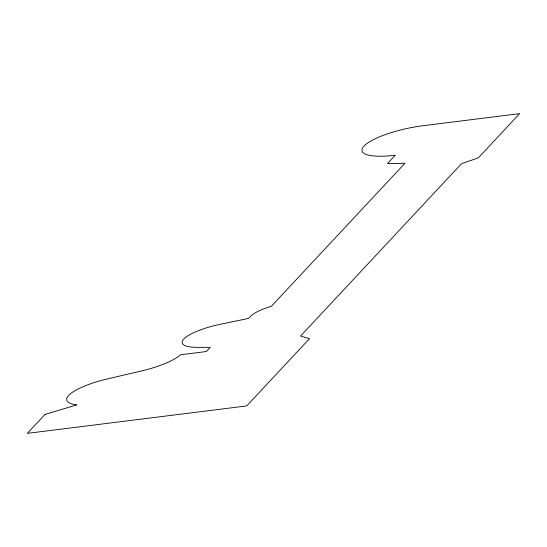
<?xml version="1.0" encoding="UTF-8"?>
<svg xmlns="http://www.w3.org/2000/svg" width="547" height="547" viewBox="0 0 547 547"><rect width="100%" height="100%" fill="white"/><g stroke="black" fill="none" stroke-linecap="round" stroke-linejoin="round"><path stroke-width="0.82" d="M45.025 414.435L27.35 433.361L246.711 405.922L309.547 338.634L300.57 336.043L461.531 163.669L478.365 157.851L519.65 113.639L422.872 125.748A48.259 12.164 -12.4 0 0 363.981 146.104A48.259 12.164 -12.4 0 0 395.31 155.191L387.454 163.608L404.924 163.28L271.394 306.265A34.7 8.745 -12.4 0 0 250.547 316.385L248.673 318.388L222.355 323.851A39.705 10.01 -12.4 0 0 184.654 338.203A39.705 10.01 -12.4 0 0 196.325 347.331L210.246 347.338L206.315 351.543L180.51 354.771A49.155 12.39 -12.4 0 1 142.924 370.62L105.4 379.392A47.309 11.925 -12.4 0 0 76.724 404.896L45.025 414.435"/></g></svg>
